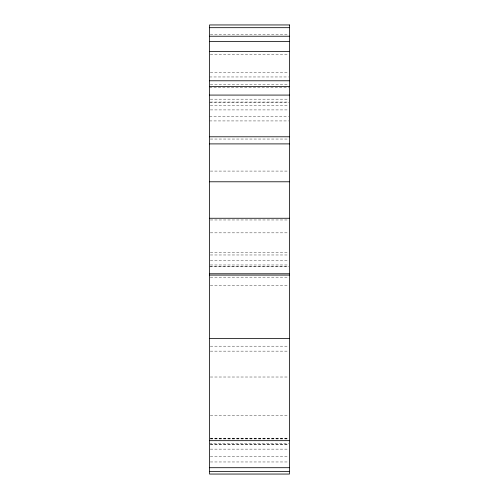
<?xml version="1.0" encoding="UTF-8"?>
<svg xmlns="http://www.w3.org/2000/svg" width="499" height="499" viewBox="0 0 499 499"><rect width="100%" height="100%" fill="white"/><g stroke="black" fill="none" stroke-linecap="round" stroke-linejoin="round"><path stroke-width="0.37" stroke-dasharray="2.5 1.87" d="M210.31 34.2L288.69 34.2M210.31 54.36L288.69 54.36M210.31 72.648L288.69 72.648M209.53 76.965L288.69 76.965M210.31 84.188L288.69 84.188M209.53 87.487L288.69 87.487M210.31 99.164L288.69 99.164M210.31 102.046L288.69 102.046M209.53 102.626L288.69 102.626M210.31 105.233L288.69 105.233M210.31 109.917L288.69 109.917M209.53 116.573L288.69 116.573M209.53 120.933L288.69 120.933M210.31 139.046L288.69 139.046M210.31 171.076L288.69 171.076M210.31 219.972L288.69 219.972M210.31 232.852L288.69 232.852M210.31 252.613L288.69 252.613M210.31 254.977L288.69 254.977M210.31 260.403L288.69 260.403M210.31 264.969L288.69 264.969M210.31 266.659L288.69 266.659M209.53 266.759L288.69 266.759M210.31 277.17L288.69 277.17M210.31 285.771L288.69 285.771M210.31 346.175L288.69 346.175M210.31 351.134L288.69 351.134M210.31 377.013L288.69 377.013M210.31 415.418L288.69 415.418M210.31 438.172L288.69 438.172M210.31 438.365L288.69 438.365M210.31 438.933L288.69 438.933M209.53 443.58L288.69 443.58M210.31 444.222L288.69 444.222M210.31 444.796L288.69 444.796M210.31 449.131L288.69 449.131M210.31 456.317L288.69 456.317M210.31 461.968L288.69 461.968"/><path stroke-width="0.75" d="M209.53 27.682L289.47 27.682M209.53 36.227L289.47 36.227M209.53 41.504L289.47 41.504M209.53 51.615L289.47 51.615M209.53 80.776L289.47 80.776M209.53 86.527L289.47 86.527M209.53 95.078L289.47 95.078M209.53 136.788L289.47 136.788M209.53 143.899L289.47 143.899M209.53 181.786L289.47 181.786M209.53 218.256L289.47 218.256M209.53 273.776L289.47 273.776M209.53 275.092L289.47 275.092M209.53 338.578L289.47 338.578M209.53 440.667L289.47 440.667M209.53 467.7L289.47 467.7M209.53 471.368L289.47 471.368M289.47 24.95L209.53 24.95L209.53 474.05L289.47 474.05L289.47 24.95"/></g></svg>
